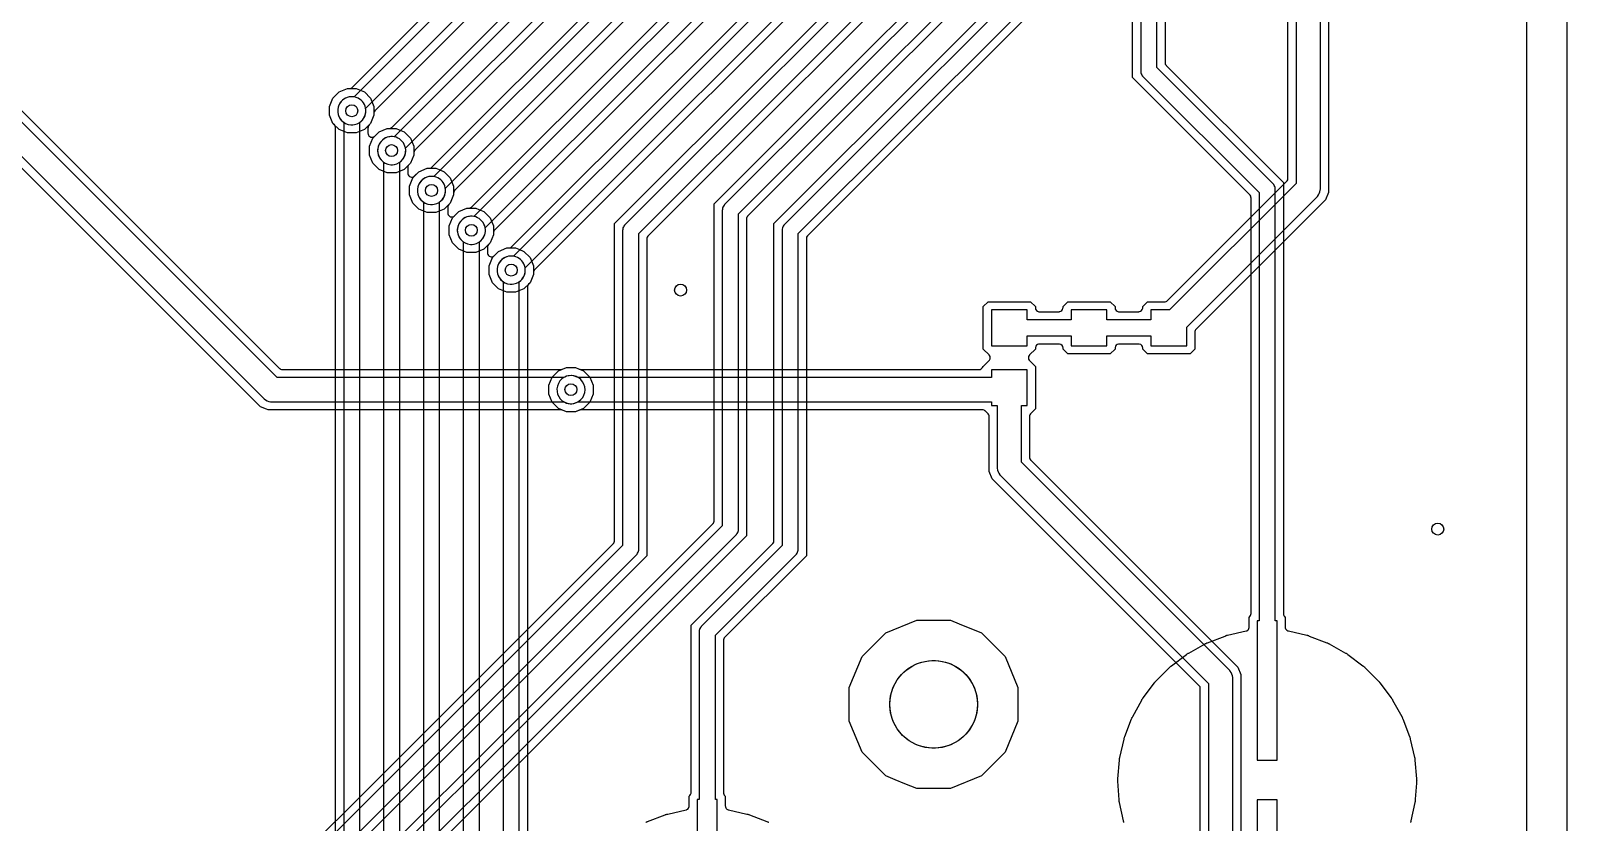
# Model space of a CAD drawing. Header units: millimetres. Extents: x -1 to 70, y 0 to 114.
# Drawn here: x 30.94 to 69.5, y 38.14 to 58.01 of the extents above; entities that cross this region are included whole.
import ezdxf

# ---------------------------------------------------------------- set-up
doc = ezdxf.new("R2010")
doc.units = ezdxf.units.MM

msp = doc.modelspace()

# ---------------------------------------------------------------- linework, layer by layer
at = {"layer": '16_copper'}
for points in [[(62.695, 96.822), (62.695, 54.176), (59.519, 51), (59.05, 51), (59.05, 50.753), (57.95, 50.753), (57.95, 51), (57.05, 51), (57.05, 50.753), (55.95, 50.753), (55.95, 51), (55.05, 51), (55.05, 50.1), (55.95, 50.1), (55.95, 50.347), (57.05, 50.347), (57.05, 50.1), (57.95, 50.1), (57.95, 50.347), (59.05, 50.347), (59.05, 50.1), (59.95, 50.1), (59.95, 50.569), (63.216, 53.834), (63.223, 53.844), (63.232, 53.852, 0.144213), (63.302, 54.009), (63.303, 54.02, 0.015609), (63.304, 54.039), (63.305, 54.05), (63.305, 96.822)], [(63.508, 96.753), (63.508, 53.949), (63.431, 53.762), (60.182, 50.514), (60.178, 50.508), (60.173, 50.503, 0.125734), (60.154, 50.457), (60.154, 50.449), (60.153, 50.447), (60.153, 50.446), (60.153, 50.443), (60.153, 50.016), (60.034, 49.897), (58.966, 49.897), (58.847, 50.016), (58.847, 50.044, 0.373881), (58.761, 50.143), (58.756, 50.143, 0.009671), (58.752, 50.143), (58.747, 50.144), (58.253, 50.144), (58.244, 50.142), (58.235, 50.142, 0.323309), (58.154, 50.058), (58.154, 50.052), (58.153, 50.051), (58.154, 50.049), (58.153, 50.044), (58.153, 50.016), (58.034, 49.897), (56.966, 49.897), (56.847, 50.016), (56.847, 50.044, 0.373881), (56.761, 50.143), (56.756, 50.143, 0.009671), (56.752, 50.143), (56.747, 50.144), (56.253, 50.144), (56.244, 50.142), (56.235, 50.142, 0.323309), (56.154, 50.058), (56.154, 50.052), (56.153, 50.051), (56.154, 50.049), (56.153, 50.044), (56.153, 50.016), (56.008, 49.871), (56.003, 49.864), (55.997, 49.857, 0.323312), (55.999, 49.74), (56.002, 49.736, 0.009752), (56.005, 49.733), (56.008, 49.729), (56.153, 49.584), (56.153, 48.516), (56.037, 48.4), (56.033, 48.394), (56.028, 48.389, 0.125734), (56.009, 48.343), (56.008, 48.335), (56.008, 48.333), (56.008, 48.332), (56.008, 48.329), (56.008, 47.302), (56.009, 47.295), (56.009, 47.287, 0.125733), (56.028, 47.242), (56.034, 47.235), (56.035, 47.234), (56.036, 47.233), (56.037, 47.231), (61.231, 42.038), (61.308, 41.851), (61.308, 23.103)], [(60.292, 23.103), (60.292, 41.498), (60.291, 41.505), (60.291, 41.513, 0.125733), (60.272, 41.558), (60.266, 41.565), (60.265, 41.566), (60.264, 41.567), (60.263, 41.569), (55.069, 46.762), (54.992, 46.949), (54.992, 48.329), (54.991, 48.336), (54.991, 48.344, 0.125733), (54.972, 48.389), (54.966, 48.396), (54.965, 48.397), (54.964, 48.398), (54.963, 48.4), (54.9, 48.463), (54.894, 48.467), (54.889, 48.472, 0.125734), (54.843, 48.491), (54.835, 48.492), (54.833, 48.492), (54.832, 48.492), (54.829, 48.492), (44.747, 48.492), (44.747, 48.492), (44.747, 48.492, 0.062622), (44.722, 48.489), (44.709, 48.484), (44.611, 48.444), (44.389, 48.444), (44.185, 48.528), (44.028, 48.685), (43.944, 48.889), (43.944, 49.111), (44.028, 49.315), (44.185, 49.472), (44.389, 49.556), (44.611, 49.556), (44.69, 49.523), (44.69, 49.523), (44.69, 49.523), (44.709, 49.516, 0.000728), (44.709, 49.515), (44.722, 49.512), (44.733, 49.509), (44.733, 49.509), (44.733, 49.509), (44.747, 49.508), (54.747, 49.508), (54.756, 49.509), (54.765, 49.51, 0.247319), (54.842, 49.58), (54.992, 49.729), (54.997, 49.736), (55.003, 49.743, 0.323317), (55.001, 49.86), (54.998, 49.864, 0.009764), (54.995, 49.867), (54.992, 49.871), (54.847, 50.016), (54.847, 51.084), (54.966, 51.203), (56.034, 51.203), (56.153, 51.084), (56.153, 51.056, 0.373881), (56.239, 50.957), (56.244, 50.957, 0.009671), (56.248, 50.957), (56.253, 50.956), (56.747, 50.956), (56.756, 50.958), (56.765, 50.958, 0.323309), (56.846, 51.042), (56.846, 51.048), (56.847, 51.049), (56.846, 51.051), (56.847, 51.056), (56.847, 51.084), (56.966, 51.203), (58.034, 51.203), (58.153, 51.084), (58.153, 51.056, 0.373881), (58.239, 50.957), (58.244, 50.957, 0.009671), (58.248, 50.957), (58.253, 50.956), (58.747, 50.956), (58.756, 50.958), (58.765, 50.958, 0.323309), (58.846, 51.042), (58.846, 51.048), (58.847, 51.049), (58.846, 51.051), (58.847, 51.056), (58.847, 51.084), (58.966, 51.203), (59.393, 51.203), (59.401, 51.204), (59.408, 51.204, 0.125733), (59.454, 51.223), (59.46, 51.229), (59.462, 51.23), (59.462, 51.231), (59.464, 51.232), (62.463, 54.231), (62.467, 54.237), (62.472, 54.242, 0.125734), (62.491, 54.288), (62.492, 54.296), (62.492, 54.298), (62.492, 54.3), (62.492, 54.302), (62.492, 67.532)], [(38.594, 30.71), (38.594, 55.578), (38.593, 55.585), (38.593, 55.593, 0.125733), (38.573, 55.638), (38.568, 55.645), (38.567, 55.646), (38.566, 55.647), (38.564, 55.649), (38.528, 55.685), (38.444, 55.889), (38.444, 56.111), (38.528, 56.315), (38.685, 56.472), (38.889, 56.556), (39.111, 56.556), (39.19, 56.523), (39.19, 56.523), (39.19, 56.523), (39.315, 56.472), (39.472, 56.315), (39.556, 56.111), (39.556, 55.889), (39.472, 55.685), (39.436, 55.649, 0.162857), (39.407, 55.592), (39.407, 55.584), (39.406, 55.582), (39.407, 55.58), (39.406, 55.578), (39.406, 55.435), (39.408, 55.424), (39.409, 55.413, 0.54673), (39.567, 55.355), (39.568, 55.356), (39.569, 55.357), (39.571, 55.358), (39.577, 55.364), (39.685, 55.472), (39.889, 55.556), (40.111, 55.556), (40.19, 55.523), (40.19, 55.523), (40.19, 55.523), (40.315, 55.472), (40.472, 55.315), (40.556, 55.111), (40.556, 54.889), (40.472, 54.685), (40.436, 54.649, 0.162857), (40.407, 54.592), (40.407, 54.584), (40.406, 54.582), (40.407, 54.58), (40.406, 54.578), (40.406, 54.435), (40.408, 54.424), (40.409, 54.413, 0.54673), (40.567, 54.355), (40.568, 54.356), (40.569, 54.357), (40.571, 54.358), (40.577, 54.364), (40.685, 54.472), (40.889, 54.556), (41.111, 54.556), (41.19, 54.523), (41.19, 54.523), (41.19, 54.523), (41.315, 54.472), (41.472, 54.315), (41.556, 54.111), (41.556, 53.889), (41.472, 53.685), (41.436, 53.649, 0.162857), (41.407, 53.592), (41.407, 53.584), (41.406, 53.582), (41.407, 53.58), (41.406, 53.578), (41.406, 53.435), (41.408, 53.424), (41.409, 53.413, 0.54673), (41.567, 53.355), (41.568, 53.356), (41.569, 53.357), (41.571, 53.358), (41.577, 53.364), (41.685, 53.472), (41.889, 53.556), (42.111, 53.556), (42.19, 53.523), (42.19, 53.523), (42.19, 53.523), (42.315, 53.472), (42.472, 53.315), (42.556, 53.111), (42.556, 52.889), (42.472, 52.685), (42.436, 52.649, 0.162857), (42.407, 52.592), (42.407, 52.584), (42.406, 52.582), (42.407, 52.58), (42.406, 52.578), (42.406, 52.435), (42.408, 52.424), (42.409, 52.413, 0.54673), (42.567, 52.355), (42.568, 52.356), (42.569, 52.357), (42.571, 52.358), (42.577, 52.364), (42.685, 52.472), (42.889, 52.556), (43.111, 52.556), (43.19, 52.523), (43.19, 52.523), (43.19, 52.523), (43.315, 52.472), (43.472, 52.315), (43.556, 52.111), (43.556, 51.889), (43.472, 51.685), (43.436, 51.649, 0.162857), (43.407, 51.592), (43.407, 51.584), (43.406, 51.582), (43.407, 51.58), (43.406, 51.578), (43.406, 30.332)], [(39.203, 30.5), (39.203, 55.711), (39.233, 55.734, 1), (38.767, 56.266), (38.734, 56.233, 0.414214), (38.767, 55.734), (38.797, 55.711), (38.797, 30.584)], [(40.203, 30.5), (40.203, 54.711), (40.233, 54.734, 1), (39.767, 55.266), (39.734, 55.233, 0.414214), (39.767, 54.734), (39.797, 54.711), (39.797, 30.584)], [(41.203, 30.5), (41.203, 53.711), (41.233, 53.734, 1), (40.767, 54.266), (40.734, 54.233, 0.414214), (40.767, 53.734), (40.797, 53.711), (40.797, 30.584)], [(42.203, 30.5), (42.203, 52.711), (42.233, 52.734, 1), (41.767, 53.266), (41.734, 53.233, 0.414214), (41.767, 52.734), (41.797, 52.711), (41.797, 30.584)], [(43.203, 30.5), (43.203, 51.711), (43.233, 51.734, 1), (42.767, 52.266), (42.734, 52.233, 0.414214), (42.767, 51.734), (42.797, 51.711), (42.797, 30.584)], [(61.105, 22.8), (61.105, 41.75), (61.104, 41.762), (61.104, 41.774, 0.144215), (61.042, 41.935), (61.035, 41.943, 0.015626), (61.023, 41.957), (61.016, 41.966), (55.805, 47.176), (55.805, 48.6), (55.95, 48.6), (55.95, 49.5), (55.05, 49.5), (55.05, 49.305), (44.678, 49.305), (44.657, 49.317, 1), (44.343, 48.683), (44.386, 48.665, 0.198911), (44.657, 48.683), (44.678, 48.695), (55.05, 48.695), (55.05, 48.6), (55.195, 48.6), (55.195, 47.05), (55.196, 47.038), (55.196, 47.026, 0.144215), (55.258, 46.865), (55.265, 46.857, 0.015626), (55.277, 46.843), (55.284, 46.834), (60.495, 41.624), (60.495, 22.8)]]:
    msp.add_lwpolyline(points, format="xyb", dxfattribs=at)
msp.add_lwpolyline([(68.484, 31.233), (68.484, 61.51)], dxfattribs=at)
msp.add_lwpolyline([(53.179, 38.984), (52.879, 39.108), (52.879, 39.108), (52.637, 39.208), (52.637, 39.208), (52.637, 39.208), (52.401, 39.306), (51.806, 39.901), (51.484, 40.679), (51.484, 41.521), (51.806, 42.299), (52.401, 42.894), (53.179, 43.216), (54.021, 43.216), (54.244, 43.123), (54.244, 43.123), (54.799, 42.894), (55.394, 42.299), (55.716, 41.521), (55.716, 40.679), (55.394, 39.901), (54.799, 39.306), (54.021, 38.984)], close=True, dxfattribs=at)
at = {"layer": '1_copper'}
for points in [[(51.797, 97.916), (51.797, 61.084), (43.061, 52.348), (43.023, 52.353, 1), (42.977, 51.647), (43.023, 51.647), (43.069, 51.653, 0.376374), (43.353, 52.023), (43.348, 52.061), (52.144, 60.856), (52.15, 60.864), (52.157, 60.871, 0.132344), (52.201, 60.968), (52.201, 60.976, 0.018059), (52.202, 60.991), (52.203, 61), (52.203, 98)], [(58.797, 92.916), (58.797, 57), (58.798, 56.99), (58.798, 56.98, 0.132342), (58.835, 56.881), (58.841, 56.875, 0.018024), (58.85, 56.863), (58.856, 56.856), (61.767, 53.946), (61.767, 43.2), (61.72, 43.2), (61.72, 39.7), (62.22, 39.7), (62.22, 43.2), (62.173, 43.2), (62.173, 54.03), (62.172, 54.04), (62.172, 54.05, 0.132342), (62.135, 54.149), (62.129, 54.155, 0.018024), (62.12, 54.167), (62.114, 54.174), (59.203, 57.084), (59.203, 93)], [(57.797, 92.416), (57.797, 61.084), (49.856, 53.144), (49.85, 53.136), (49.843, 53.129, 0.132344), (49.799, 53.032), (49.799, 53.024, 0.018059), (49.798, 53.009), (49.797, 53), (49.797, 45.084), (47.776, 43.064), (47.77, 43.056), (47.763, 43.049, 0.132344), (47.719, 42.952), (47.719, 42.944, 0.018059), (47.718, 42.929), (47.717, 42.92), (47.717, 38.71), (47.67, 38.71), (47.67, 35.21)], [(48.17, 35.21), (48.17, 38.71), (48.123, 38.71), (48.123, 42.836), (50.144, 44.856), (50.15, 44.864), (50.157, 44.871, 0.132344), (50.201, 44.968), (50.201, 44.976, 0.018059), (50.202, 44.991), (50.203, 45), (50.203, 52.916), (58.144, 60.856), (58.15, 60.864), (58.157, 60.871, 0.132344), (58.201, 60.968), (58.201, 60.976, 0.018059), (58.202, 60.991), (58.203, 61), (58.203, 92.5)], [(34.594, 32.168), (48.064, 45.639), (48.069, 45.645), (48.074, 45.65, 0.125734), (48.093, 45.696), (48.093, 45.704), (48.094, 45.706), (48.093, 45.707), (48.094, 45.71), (48.094, 53.668), (48.361, 53.936), (56.564, 62.139), (56.569, 62.145), (56.574, 62.15, 0.125734), (56.593, 62.196), (56.593, 62.204), (56.594, 62.206), (56.593, 62.207), (56.594, 62.21), (56.594, 91.79)], [(56.797, 91.916), (56.797, 62.084), (48.356, 53.644), (48.35, 53.636), (48.343, 53.629, 0.132344), (48.299, 53.532), (48.299, 53.524, 0.018059), (48.298, 53.509), (48.297, 53.5), (48.297, 45.584), (34.856, 32.144)], [(35.203, 31.916), (48.644, 45.356), (48.65, 45.364), (48.657, 45.371, 0.132344), (48.701, 45.468), (48.701, 45.476, 0.018059), (48.702, 45.491), (48.703, 45.5), (48.703, 53.416), (57.144, 61.856), (57.15, 61.864), (57.157, 61.871, 0.132344), (57.201, 61.968), (57.201, 61.976, 0.018059), (57.202, 61.991), (57.203, 62), (57.203, 92)], [(59.406, 88.565), (59.406, 57.21), (59.407, 57.203), (59.407, 57.195, 0.125733), (59.427, 57.15), (59.432, 57.143), (59.433, 57.142), (59.434, 57.141), (59.436, 57.139), (62.376, 54.198), (62.376, 43.372), (62.377, 43.365), (62.377, 43.358, 0.125733), (62.397, 43.312), (62.402, 43.306), (62.403, 43.304), (62.404, 43.303), (62.406, 43.302), (62.423, 43.284), (62.423, 43.04), (62.424, 43.03), (62.425, 43.02, 0.255512), (62.487, 42.947), (62.49, 42.946), (62.492, 42.945), (62.494, 42.945), (62.501, 42.943), (62.962, 42.836), (62.962, 42.836), (62.963, 42.836), (62.975, 42.834), (62.98, 42.834), (62.988, 42.831), (62.988, 42.831), (63.001, 42.826), (63.009, 42.825), (63.013, 42.822, 0.001539), (63.013, 42.822), (63.026, 42.816), (63.466, 42.646), (63.466, 42.646), (63.466, 42.646), (63.478, 42.643), (63.483, 42.642), (63.491, 42.638), (63.491, 42.638), (63.504, 42.632), (63.511, 42.629), (63.514, 42.626, 0.001522), (63.515, 42.626), (63.526, 42.618), (63.938, 42.389), (63.939, 42.389), (63.939, 42.389), (63.95, 42.384), (63.955, 42.382), (63.962, 42.377), (63.962, 42.377), (63.974, 42.369), (63.981, 42.365), (63.983, 42.362, 0.001536), (63.984, 42.362), (63.994, 42.352), (64.371, 42.068), (64.371, 42.068), (64.371, 42.068), (64.381, 42.062), (64.386, 42.059), (64.392, 42.053), (64.392, 42.053), (64.403, 42.044), (64.409, 42.039), (64.411, 42.035, 0.001541), (64.412, 42.035), (64.421, 42.024), (64.754, 41.69), (64.754, 41.69), (64.754, 41.69), (64.764, 41.682), (64.768, 41.679), (64.773, 41.672), (64.782, 41.662), (64.788, 41.656), (64.79, 41.652, 0.001472), (64.79, 41.651), (64.798, 41.64), (65.081, 41.263), (65.081, 41.262), (65.081, 41.262), (65.09, 41.253), (65.093, 41.25), (65.098, 41.242), (65.098, 41.242), (65.098, 41.242), (65.105, 41.23), (65.11, 41.224), (65.111, 41.22, 0.001521), (65.111, 41.219), (65.117, 41.207), (65.345, 40.794), (65.345, 40.794), (65.345, 40.793), (65.353, 40.784), (65.356, 40.779), (65.359, 40.771), (65.359, 40.771), (65.365, 40.758), (65.369, 40.751), (65.369, 40.747, 0.001425), (65.369, 40.747), (65.373, 40.733), (65.542, 40.293), (65.542, 40.292), (65.542, 40.292), (65.548, 40.281), (65.55, 40.277), (65.552, 40.268), (65.556, 40.255), (65.559, 40.247), (65.559, 40.243, 0.001474), (65.559, 40.243), (65.561, 40.229), (65.666, 39.769), (65.666, 39.769), (65.667, 39.769), (65.671, 39.757), (65.672, 39.752), (65.673, 39.743), (65.673, 39.743), (65.675, 39.73), (65.677, 39.722), (65.677, 39.718, 0.001542), (65.677, 39.717), (65.677, 39.703), (65.717, 39.232), (65.72, 39.221, 0.028246), (65.72, 39.206), (65.721, 39.192), (65.721, 39.186), (65.72, 39.181), (65.72, 39.181), (65.719, 39.18), (65.719, 39.179), (65.718, 39.168), (65.714, 39.123, 0.000065), (65.714, 39.123), (65.707, 39.023), (65.707, 39.023), (65.707, 39.023), (65.7, 38.923), (65.7, 38.923), (65.7, 38.923), (65.693, 38.823), (65.693, 38.823), (65.693, 38.823), (65.686, 38.723), (65.686, 38.723), (65.686, 38.723), (65.684, 38.7), (65.684, 38.699), (65.684, 38.699), (65.685, 38.686), (65.685, 38.682), (65.683, 38.673), (65.683, 38.673), (65.683, 38.673), (65.681, 38.659), (65.681, 38.651), (65.679, 38.647, 0.000742), (65.679, 38.647), (65.675, 38.634), (65.575, 38.176), (65.575, 38.176), (65.575, 38.176), (65.574, 38.163), (65.574, 38.158), (65.571, 38.15, 0.000674), (65.57, 38.15), (65.57, 38.148), (65.57, 38.147), (65.569, 38.146), (65.567, 38.137)], [(50.852, 86.939), (50.852, 62.14), (42.061, 53.348), (42.023, 53.353, 1), (41.977, 52.647), (42.023, 52.647), (42.069, 52.653, 0.376374), (42.353, 53.023), (42.348, 53.061), (51.144, 61.856), (51.167, 61.884, 0.317036), (51.166, 62.118), (51.148, 62.139), (51.148, 87)], [(15.537, 71.181), (37.181, 49.537), (37.187, 49.533), (37.192, 49.528, 0.125734), (37.238, 49.509), (37.246, 49.508), (37.248, 49.508), (37.25, 49.508), (37.252, 49.508), (44.253, 49.508), (44.253, 49.508), (44.253, 49.508, 0.062622), (44.278, 49.511), (44.291, 49.516), (44.389, 49.556), (44.611, 49.556), (44.69, 49.523), (44.69, 49.523), (44.69, 49.523), (44.815, 49.472), (44.972, 49.315), (45.056, 49.111), (45.056, 48.889), (44.972, 48.685), (44.815, 48.528), (44.611, 48.444), (44.389, 48.444), (44.291, 48.484), (44.291, 48.484), (44.291, 48.485), (44.278, 48.488), (44.267, 48.491), (44.267, 48.491), (44.267, 48.491), (44.253, 48.492), (36.899, 48.492), (36.859, 48.508), (36.859, 48.508), (36.712, 48.569), (14.569, 70.712)], [(14.784, 70.784), (36.784, 48.784), (36.794, 48.777), (36.802, 48.768, 0.144213), (36.959, 48.698), (36.97, 48.697, 0.015609), (36.989, 48.696), (37, 48.695), (44.322, 48.695), (44.343, 48.683, 0.131651), (44.523, 48.647), (44.569, 48.653, 1), (44.431, 49.347), (44.386, 49.335), (44.343, 49.317), (44.322, 49.305), (37.126, 49.305), (15.305, 71.126)], [(48.423, 64.848), (39.586, 56.011), (39.581, 56.005), (39.576, 56, 0.125734), (39.557, 55.954), (39.557, 55.946), (39.556, 55.944), (39.557, 55.943), (39.556, 55.94), (39.556, 55.889), (39.472, 55.685), (39.315, 55.528), (39.111, 55.444), (38.889, 55.444), (38.685, 55.528), (38.528, 55.685), (38.444, 55.889), (38.444, 56.111), (38.528, 56.315), (38.685, 56.472), (38.889, 56.556), (38.94, 56.556, 0.162857), (39, 56.577), (39.007, 56.582), (39.008, 56.583), (39.009, 56.584), (39.011, 56.586), (47.564, 65.139)], [(49.423, 63.848), (40.586, 55.011), (40.581, 55.005), (40.576, 55, 0.125734), (40.557, 54.954), (40.557, 54.946), (40.556, 54.944), (40.557, 54.943), (40.556, 54.94), (40.556, 54.889), (40.472, 54.685), (40.315, 54.528), (40.111, 54.444), (39.889, 54.444), (39.685, 54.528), (39.528, 54.685), (39.444, 54.889), (39.444, 55.111), (39.528, 55.315), (39.685, 55.472), (39.889, 55.556), (39.94, 55.556, 0.162857), (40, 55.577), (40.007, 55.582), (40.008, 55.583), (40.009, 55.584), (40.011, 55.586), (48.564, 64.139)], [(50.406, 62.832), (41.586, 54.011), (41.581, 54.005), (41.576, 54, 0.125734), (41.557, 53.954), (41.557, 53.946), (41.556, 53.944), (41.557, 53.943), (41.556, 53.94), (41.556, 53.889), (41.472, 53.685), (41.315, 53.528), (41.111, 53.444), (40.889, 53.444), (40.685, 53.528), (40.528, 53.685), (40.444, 53.889), (40.444, 54.111), (40.528, 54.315), (40.685, 54.472), (40.889, 54.556), (40.94, 54.556, 0.162857), (41, 54.577), (41.007, 54.582), (41.008, 54.583), (41.009, 54.584), (41.011, 54.586), (49.564, 63.139)], [(51.423, 61.848), (42.586, 53.011), (42.581, 53.005), (42.576, 53, 0.125734), (42.557, 52.954), (42.557, 52.946), (42.556, 52.944), (42.557, 52.943), (42.556, 52.94), (42.556, 52.889), (42.472, 52.685), (42.315, 52.528), (42.111, 52.444), (41.889, 52.444), (41.685, 52.528), (41.528, 52.685), (41.444, 52.889), (41.444, 53.111), (41.528, 53.315), (41.685, 53.472), (41.889, 53.556), (41.94, 53.556, 0.162857), (42, 53.577), (42.007, 53.582), (42.008, 53.583), (42.009, 53.584), (42.011, 53.586), (50.62, 62.195)], [(57.139, 61.564), (48.936, 53.361), (48.931, 53.355), (48.926, 53.35, 0.125734), (48.907, 53.304), (48.907, 53.296), (48.906, 53.294), (48.907, 53.293), (48.906, 53.29), (48.906, 45.332), (35.436, 31.861)], [(31.649, 31.223), (45.564, 45.139), (45.569, 45.145), (45.574, 45.15, 0.125734), (45.593, 45.196), (45.593, 45.204), (45.594, 45.206), (45.593, 45.207), (45.594, 45.21), (45.594, 53.168), (53.564, 61.139)], [(53.797, 61.084), (45.856, 53.144), (45.85, 53.136), (45.843, 53.129, 0.132344), (45.799, 53.032), (45.799, 53.024, 0.018059), (45.798, 53.009), (45.797, 53), (45.797, 45.084), (31.911, 31.199)], [(52.406, 60.832), (43.586, 52.011), (43.581, 52.005), (43.576, 52, 0.125734), (43.557, 51.954), (43.557, 51.946), (43.556, 51.944), (43.557, 51.943), (43.556, 51.94), (43.556, 51.889), (43.472, 51.685), (43.315, 51.528), (43.111, 51.444), (42.889, 51.444), (42.685, 51.528), (42.528, 51.685), (42.444, 51.889), (42.444, 52.111), (42.528, 52.315), (42.685, 52.472), (42.889, 52.556), (42.94, 52.556, 0.162857), (43, 52.577), (43.007, 52.582), (43.008, 52.583), (43.009, 52.584), (43.011, 52.586), (51.564, 61.139)], [(46.378, 38.139), (46.386, 38.142), (46.386, 38.142), (46.399, 38.148), (46.406, 38.152), (46.41, 38.152, 0.001499), (46.411, 38.152), (46.424, 38.156), (46.864, 38.326), (46.865, 38.326), (46.865, 38.326), (46.876, 38.332), (46.88, 38.334), (46.889, 38.336), (46.889, 38.336), (46.902, 38.341), (46.91, 38.344), (46.914, 38.343, 0.001474), (46.914, 38.343), (46.928, 38.346), (47.389, 38.453), (47.399, 38.456), (47.409, 38.459, 0.255512), (47.466, 38.536), (47.466, 38.54), (47.466, 38.541), (47.466, 38.543), (47.467, 38.55), (47.467, 38.794), (47.484, 38.812, 0.162857), (47.513, 38.868), (47.513, 38.877), (47.514, 38.879), (47.513, 38.88), (47.514, 38.882), (47.514, 43.088), (49.564, 45.139), (49.569, 45.145), (49.574, 45.15, 0.125734), (49.593, 45.196), (49.593, 45.204), (49.594, 45.206), (49.593, 45.207), (49.594, 45.21), (49.594, 53.168), (57.564, 61.139)], [(32.258, 30.971), (46.144, 44.856), (46.15, 44.864), (46.157, 44.871, 0.132344), (46.201, 44.968), (46.201, 44.976, 0.018059), (46.202, 44.991), (46.203, 45), (46.203, 52.916), (54.144, 60.856)], [(54.406, 60.832), (46.436, 52.861), (46.431, 52.855), (46.426, 52.85, 0.125734), (46.407, 52.804), (46.407, 52.796), (46.406, 52.794), (46.407, 52.793), (46.406, 52.79), (46.406, 44.832), (32.491, 30.916)], [(58.139, 60.564), (50.436, 52.861), (50.431, 52.855), (50.426, 52.85, 0.125734), (50.407, 52.804), (50.407, 52.796), (50.406, 52.794), (50.407, 52.793), (50.406, 52.79), (50.406, 44.832), (48.356, 42.781), (48.351, 42.775), (48.346, 42.77, 0.125734), (48.327, 42.724), (48.327, 42.716), (48.326, 42.714), (48.327, 42.713), (48.326, 42.71), (48.326, 38.882), (48.327, 38.875), (48.327, 38.868, 0.125733), (48.347, 38.822), (48.352, 38.816), (48.353, 38.814), (48.354, 38.813), (48.356, 38.812), (48.373, 38.794), (48.373, 38.55), (48.374, 38.54), (48.375, 38.53, 0.255512), (48.437, 38.457), (48.44, 38.456), (48.442, 38.455), (48.444, 38.455), (48.451, 38.453), (48.912, 38.346), (48.912, 38.346), (48.913, 38.346), (48.925, 38.344), (48.93, 38.344), (48.938, 38.341), (48.938, 38.341), (48.951, 38.336), (48.959, 38.335), (48.963, 38.332, 0.001539), (48.963, 38.332), (48.976, 38.326), (49.416, 38.156), (49.416, 38.156), (49.416, 38.156), (49.428, 38.153), (49.433, 38.152), (49.441, 38.148), (49.441, 38.148), (49.454, 38.142), (49.461, 38.139)], [(58.373, 38.137), (58.369, 38.15), (58.367, 38.158), (58.367, 38.162, 0.000713), (58.367, 38.162), (58.365, 38.176), (58.265, 38.634), (58.265, 38.634), (58.265, 38.634), (58.261, 38.645), (58.259, 38.651), (58.259, 38.659, 0.000679), (58.259, 38.659), (58.257, 38.673), (58.255, 38.681), (58.256, 38.685, 0.000705), (58.256, 38.686), (58.256, 38.7), (58.222, 39.168), (58.22, 39.179, 0.028241), (58.219, 39.194), (58.219, 39.208), (58.219, 39.214), (58.221, 39.219), (58.221, 39.219), (58.221, 39.22), (58.221, 39.221), (58.223, 39.232), (58.263, 39.703), (58.263, 39.704), (58.263, 39.704), (58.263, 39.716), (58.263, 39.721), (58.265, 39.73), (58.265, 39.73), (58.267, 39.743), (58.267, 39.752), (58.269, 39.755, 0.001551), (58.27, 39.756), (58.274, 39.769), (58.379, 40.229), (58.379, 40.229), (58.379, 40.229), (58.38, 40.241), (58.381, 40.247), (58.384, 40.255), (58.384, 40.255), (58.384, 40.255), (58.388, 40.268), (58.39, 40.276), (58.392, 40.28, 0.001504), (58.393, 40.28), (58.398, 40.293), (58.567, 40.733), (58.567, 40.734), (58.567, 40.734), (58.57, 40.746), (58.571, 40.751), (58.575, 40.758), (58.575, 40.758), (58.575, 40.758), (58.581, 40.771), (58.584, 40.779), (58.587, 40.782, 0.001522), (58.587, 40.782), (58.595, 40.794), (58.823, 41.207), (58.823, 41.207), (58.823, 41.207), (58.828, 41.219), (58.83, 41.223), (58.835, 41.23), (58.835, 41.23), (58.842, 41.242), (58.846, 41.249), (58.85, 41.252, 0.001469), (58.85, 41.252), (58.859, 41.263), (59.142, 41.64), (59.143, 41.64), (59.143, 41.64), (59.149, 41.651), (59.151, 41.655), (59.158, 41.662), (59.158, 41.662), (59.167, 41.672), (59.172, 41.679), (59.175, 41.681, 0.001484), (59.176, 41.681), (59.186, 41.69), (59.519, 42.024), (59.519, 42.024), (59.52, 42.025), (59.527, 42.034), (59.53, 42.038), (59.537, 42.044), (59.537, 42.044), (59.548, 42.053), (59.554, 42.059), (59.557, 42.06, 0.001528), (59.558, 42.06), (59.569, 42.068), (59.946, 42.352), (59.946, 42.353), (59.946, 42.353), (59.955, 42.361), (59.958, 42.365), (59.966, 42.369), (59.966, 42.369), (59.966, 42.369), (59.978, 42.377), (59.985, 42.382), (59.988, 42.383, 0.001479), (59.989, 42.383), (60.002, 42.389), (60.414, 42.618), (60.414, 42.618), (60.414, 42.618), (60.424, 42.626), (60.428, 42.629), (60.436, 42.632), (60.436, 42.632), (60.449, 42.638), (60.456, 42.642), (60.46, 42.642, 0.001499), (60.461, 42.642), (60.474, 42.646), (60.914, 42.816), (60.915, 42.816), (60.915, 42.816), (60.926, 42.822), (60.93, 42.824), (60.939, 42.826), (60.939, 42.826), (60.952, 42.831), (60.96, 42.834), (60.964, 42.833, 0.001474), (60.964, 42.833), (60.978, 42.836), (61.439, 42.943), (61.449, 42.946), (61.459, 42.949, 0.255512), (61.516, 43.026), (61.516, 43.03), (61.516, 43.031), (61.516, 43.033), (61.517, 43.04), (61.517, 43.284), (61.534, 43.302, 0.162857), (61.563, 43.358), (61.563, 43.367), (61.564, 43.369), (61.563, 43.37), (61.564, 43.372), (61.564, 53.82), (61.563, 53.827), (61.563, 53.835, 0.125733), (61.543, 53.88), (61.538, 53.887), (61.537, 53.888), (61.536, 53.889), (61.534, 53.891), (58.594, 56.832), (58.594, 60.777)]]:
    msp.add_lwpolyline(points, format="xyb", dxfattribs=at)
for points in [[(39.069, 55.653, 0.376374), (39.353, 56.023), (39.348, 56.061), (48.144, 64.856), (48.15, 64.864), (48.157, 64.871, 0.132344), (48.201, 64.968), (48.201, 64.976, 0.018059), (48.202, 64.991), (48.203, 65), (48.203, 87.711), (48.233, 87.734, 1), (47.767, 88.266), (47.734, 88.233, 0.414214), (47.767, 87.734), (47.797, 87.711), (47.797, 65.084), (39.061, 56.348), (39.023, 56.353, 1), (38.977, 55.647), (39.023, 55.647)], [(40.069, 54.653, 0.376374), (40.353, 55.023), (40.348, 55.061), (49.144, 63.856), (49.15, 63.864), (49.157, 63.871, 0.132344), (49.201, 63.968), (49.201, 63.976, 0.018059), (49.202, 63.991), (49.203, 64), (49.203, 77.711), (49.233, 77.734, 1), (48.767, 78.266), (48.734, 78.233, 0.414214), (48.767, 77.734), (48.797, 77.711), (48.797, 64.084), (40.061, 55.348), (40.023, 55.353, 1), (39.977, 54.647), (40.023, 54.647)], [(41.069, 53.653, 0.376374), (41.353, 54.023), (41.348, 54.061), (50.144, 62.856), (50.15, 62.864), (50.157, 62.871, 0.132344), (50.201, 62.968), (50.201, 62.976, 0.018059), (50.202, 62.991), (50.203, 63), (50.203, 74.711), (50.233, 74.734, 1), (49.767, 75.266), (49.734, 75.233, 0.414214), (49.767, 74.734), (49.797, 74.711), (49.797, 63.084), (41.061, 54.348), (41.023, 54.353, 1), (40.977, 53.647), (41.023, 53.647)]]:
    msp.add_lwpolyline(points, format="xyb", close=True, dxfattribs=at)
for points in [[(68.484, 31.233), (68.484, 61.51)], [(62.22, 35.468), (62.22, 38.7), (61.72, 38.7), (61.72, 35.468)]]:
    msp.add_lwpolyline(points, dxfattribs=at)
msp.add_lwpolyline([(53.179, 38.984), (52.879, 39.108), (52.879, 39.108), (52.637, 39.208), (52.637, 39.208), (52.637, 39.208), (52.401, 39.306), (51.806, 39.901), (51.484, 40.679), (51.484, 41.521), (51.806, 42.299), (52.401, 42.894), (53.179, 43.216), (54.021, 43.216), (54.244, 43.123), (54.244, 43.123), (54.799, 42.894), (55.394, 42.299), (55.716, 41.521), (55.716, 40.679), (55.394, 39.901), (54.799, 39.306), (54.021, 38.984)], close=True, dxfattribs=at)
at = {"layer": 'drills_NPTH'}
msp.add_circle((53.6, 41.1), 1.1, dxfattribs=at)
at = {"layer": 'drills_via_1_16'}
for centre in [(39, 56), (40, 55), (41, 54), (42, 53), (43, 52), (47.25, 51.5), (44.5, 49), (66.25, 45.5)]:
    msp.add_circle(centre, 0.15, dxfattribs=at)
at = {"layer": 'holes'}
msp.add_lwpolyline([(54.7, 41.057), (54.693, 40.971), (54.68, 40.885), (54.66, 40.801), (54.633, 40.719), (54.6, 40.639), (54.56, 40.562), (54.515, 40.488), (54.465, 40.418), (54.408, 40.353), (54.347, 40.292), (54.282, 40.235), (54.212, 40.185), (54.138, 40.14), (54.061, 40.1), (53.981, 40.067), (53.899, 40.04), (53.815, 40.02), (53.729, 40.007), (53.643, 40), (53.557, 40), (53.471, 40.007), (53.385, 40.02), (53.301, 40.04), (53.219, 40.067), (53.139, 40.1), (53.062, 40.14), (52.988, 40.185), (52.918, 40.235), (52.853, 40.292), (52.792, 40.353), (52.735, 40.418), (52.685, 40.488), (52.64, 40.562), (52.6, 40.639), (52.567, 40.719), (52.54, 40.801), (52.52, 40.885), (52.507, 40.971), (52.5, 41.057), (52.5, 41.143), (52.507, 41.229), (52.52, 41.315), (52.54, 41.399), (52.567, 41.481), (52.6, 41.561), (52.64, 41.638), (52.685, 41.712), (52.735, 41.782), (52.792, 41.847), (52.853, 41.908), (52.918, 41.965), (52.988, 42.015), (53.062, 42.06), (53.139, 42.1), (53.219, 42.133), (53.301, 42.16), (53.385, 42.18), (53.471, 42.193), (53.557, 42.2), (53.643, 42.2), (53.729, 42.193), (53.815, 42.18), (53.899, 42.16), (53.981, 42.133), (54.061, 42.1), (54.138, 42.06), (54.212, 42.015), (54.282, 41.965), (54.347, 41.908), (54.408, 41.847), (54.465, 41.782), (54.515, 41.712), (54.56, 41.638), (54.6, 41.561), (54.633, 41.481), (54.66, 41.399), (54.68, 41.315), (54.693, 41.229), (54.7, 41.143), (54.7, 41.057)], close=True, dxfattribs=at)
at = {"layer": 'outline'}
msp.add_lwpolyline([(69.5, 17.95), (69.5, 81.5)], dxfattribs=at)

doc.saveas('drawing.dxf')
